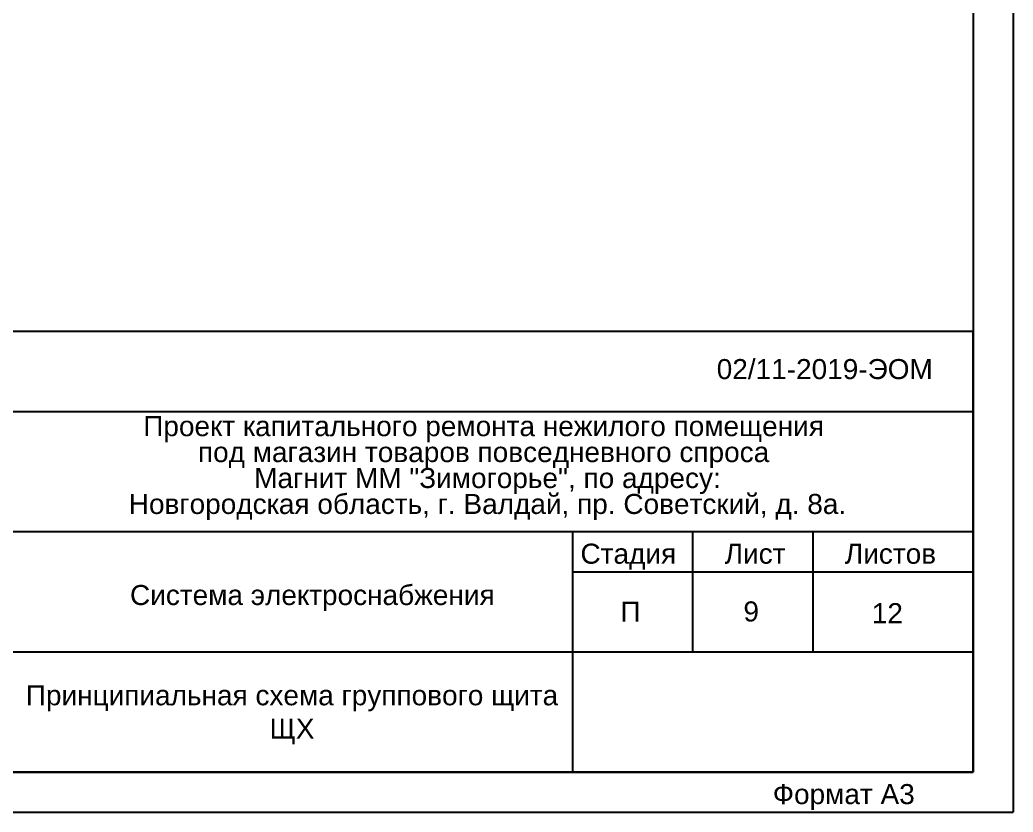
# Model space of a CAD drawing. Header units: metres. Extents: x -1525 to -1043, y -1331 to -1144.
# Drawn here: x -1342.75 to -1330.35, y -1264.79 to -1254.91 of the extents above; entities that cross this region are included whole.
import ezdxf
from ezdxf.enums import TextEntityAlignment as Align

# ---------------------------------------------------------------- set-up
doc = ezdxf.new("R2010")
doc.units = ezdxf.units.M
doc.header["$MEASUREMENT"] = 0
doc.layers.add('ELPROJECT', color=7, linetype='Continuous')
doc.styles.add('ELPROJECT', font='Arial')
doc.styles.add('GOST 2.304', font='CS_Gost2304.shx')
doc.styles.add('Style-Arial', font='arial.ttf')

msp = doc.modelspace()

# ---------------------------------------------------------------- linework, layer by layer
at = {"layer": 'ELPROJECT'}
for p, q in [((-1330.34867536, -1235.0920452), (-1330.34867536, -1264.7920452)), ((-1330.84867536, -1235.5920452), (-1330.84867536, -1264.2920452)), ((-1342.84867536, -1258.7920452), (-1330.84867536, -1258.7920452)), ((-1330.84867536, -1264.2920452), (-1330.84867536, -1258.7920452)), ((-1342.84867536, -1259.7920452), (-1330.84867536, -1259.7920452)), ((-1342.84867536, -1261.2920452), (-1330.84867536, -1261.2920452)), ((-1335.84867536, -1261.2920452), (-1335.84867536, -1264.2920452)), ((-1334.34867536, -1261.2920452), (-1334.34867536, -1262.7920452)), ((-1332.84867536, -1261.2920452), (-1332.84867536, -1262.7920452)), ((-1335.84867536, -1261.7920452), (-1330.84867536, -1261.7920452)), ((-1342.84867536, -1262.7920452), (-1330.84867536, -1262.7920452)), ((-1370.34867536, -1264.2920452), (-1330.84867536, -1264.2920452)), ((-1330.84867536, -1264.2920452), (-1349.34867536, -1264.2920452)), ((-1372.34867536, -1264.7920452), (-1330.34867536, -1264.7920452))]:
    msp.add_line(p, q, dxfattribs=at)

# ---------------------------------------------------------------- texts
at = {"color": 7, "linetype": 'Continuous', "lineweight": 13, "style": 'Style-Arial'}
msp.add_text('02/11-2019-ЭОМ', height=0.25, dxfattribs=at).set_placement((-1332.69973667, -1259.13843139), align=Align.TOP_CENTER)
at = {"color": 7, "linetype": 'Continuous', "lineweight": 13, "char_height": 0.25, "line_spacing_factor": 0.776524, "style": 'Style-Arial'}
for s, insert, attachment_point in [('Проект капитального ремонта нежилого помещения\\Pпод магазин товаров повседневного спроса\\P Магнит ММ "Зимогорье", по адресу:\\P Новгородская область, г. Валдай, пр. Советский, д. 8а.', (-1336.95797129, -1259.8504241), 2), ('Система электроснабжения', (-1339.09545828, -1262.12058868), 5)]:
    msp.add_mtext(s, dxfattribs=dict(at, insert=insert, attachment_point=attachment_point))
at = {"color": 7, "linetype": 'Continuous', "lineweight": 0, "char_height": 0.25, "attachment_point": 5, "line_spacing_factor": 0.72, "style": 'GOST 2.304'}
for s, insert in [('\\fArial|b0|i0|c204204|p39;П', (-1335.12306932, -1262.2892912)), ('{\\fArial|b0|i0|c204|p39;9}', (-1333.61777036, -1262.2892912)), ('{\\fArial|b0|i0|c204|p39;12}', (-1331.91839338, -1262.30922554))]:
    msp.add_mtext(s, dxfattribs=dict(at, insert=insert))
at = {"layer": 'ELPROJECT', "style": 'ELPROJECT'}
for s, p in [('Стадия', (-1335.74867536, -1261.6920452)), ('Лист', (-1333.94867536, -1261.6920452)), ('Листов', (-1332.44867536, -1261.6920452)), ('Принципиальная схема группового щита', (-1342.67069536, -1263.4587152)), ('ЩХ', (-1339.62884536, -1263.8753752)), ('Формат А3', (-1333.34867536, -1264.6920452))]:
    msp.add_text(s, height=0.25, dxfattribs=at).set_placement(p)

doc.saveas('drawing.dxf')
